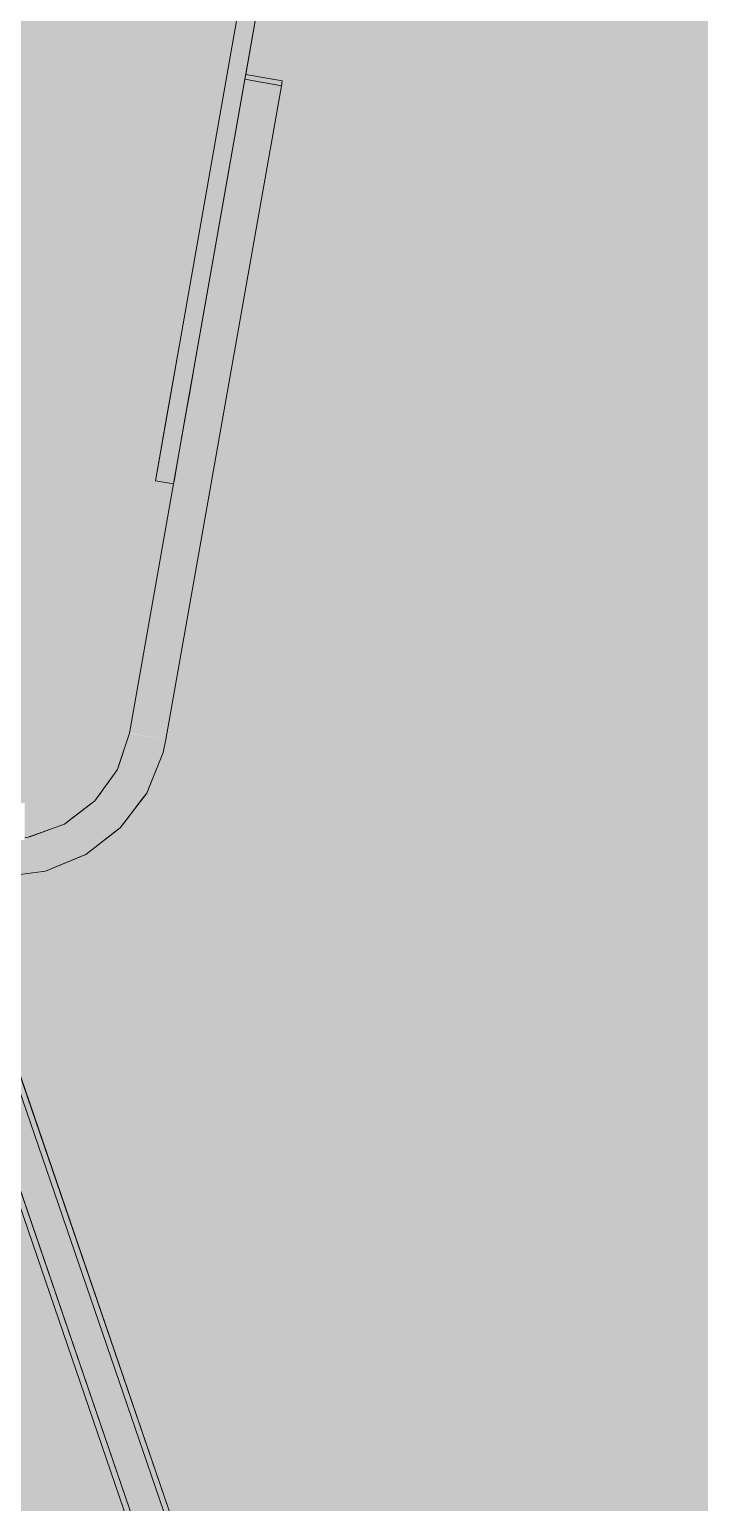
# Model space of a CAD drawing. Header units: millimetres. Extents: x 63432 to 177405, y -1987 to 27578.
# Drawn here: x 167077 to 167307, y 8612 to 9118 of the extents above; entities that cross this region are included whole.
import ezdxf

# ---------------------------------------------------------------- set-up
doc = ezdxf.new("R2010")
doc.units = ezdxf.units.MM
doc.layers.add('A-WALL-PATT', color=7, linetype='Continuous', lineweight=9)
for name, color, linetype, lineweight, true_color in [('I-FURN-16', 7, 'Continuous', 9, 0xd1b79e), ('I-FURN-21', 7, 'Continuous', 9, 0x666666), ('I-FURN-25', 7, 'Continuous', 9, 0x987f66), ('I-FURN-30', 7, 'Continuous', 9, 0x4c4c4c), ('I-FURN-38', 7, 'Continuous', 9, 0xa58c72), ('I-FURN-57', 7, 'Continuous', 9, 0x8f765d), ('I-FURN-6', 7, 'Continuous', 9, 0xc0c0c0), ('I-FURN-61', 7, 'Continuous', 9, 0xcabbac), ('I-FURN-62', 7, 'Continuous', 9, 0x8b8b8b), ('I-FURN-65', 7, 'Continuous', 9, 0x8b7c6d), ('I-FURN-71', 7, 'Continuous', 9, 0xa59687), ('I-FURN-73', 7, 'Continuous', 9, 0xb79e84)]:
    doc.layers.add(name, color=color, linetype=linetype, lineweight=lineweight, true_color=true_color)
doc.layers.add('I-FURN-17', color=7, linetype='Continuous', lineweight=9, true_color=0x111111, transparency=0.7)
doc.layers.add('I-FURN-18', color=7, linetype='Continuous', lineweight=9, true_color=0xe2b180, transparency=0.7)

# ---------------------------------------------------------------- blocks, each defined once
blk = doc.blocks.new('Chair - Tablet Arm - Chair - Tablet Arm-V83-Развертка 3_12-6')
at = {"layer": 'I-FURN-17'}
for points in [[(-77031.76, 8874.03), (-76992.13, 9098.75), (-77004.66, 9100.84), (-77044.27, 8876.23), (-77032.38, 8874.14)], [(-76992.13, 9098.75), (-76991.84, 9100.42), (-77004.37, 9102.51), (-77004.64, 9100.95), (-76992.46, 9098.8)], [(-77088.04, 8826.8), (-77074.31, 8828.54), (-77062.39, 8832.88), (-77051.31, 8840.17), (-77042.06, 8850.07), (-77035.56, 8861.31), (-77031.76, 8874.03), (-77044.3, 8876.12), (-77047.23, 8866.34), (-77052.39, 8857.41), (-77060.31, 8849.35), (-77068.09, 8844.23), (-77077.79, 8840.7), (-77080.3, 8840.25), (-77080.3, 8839.5), (-77088.04, 8839.31), (-77088.04, 8827.25)], [(-76983.11, 8450), (-76978.14, 8450), (-77103.66, 8816.09), (-77113.84, 8812.48), (-76989.56, 8450), (-76983.32, 8450)], [(-76991.57, 8450), (-76989.56, 8450), (-77113.91, 8812.58), (-77115.68, 8811.97), (-77001.67, 8479.45)]]:
    blk.add_hatch(color=256, dxfattribs=at).paths.add_polyline_path(points)
h = blk.add_hatch(color=256, dxfattribs=at)
h.paths.add_polyline_path([(-76976.84, 8450), (-76976.13, 8450), (-77105.42, 8826.8), (-77107.36, 8826.8), (-77105.42, 8820.86), (-77102.3, 8812.13), (-76978.14, 8450)])
h.paths.add_polyline_path([(-77115.98, 8832.45), (-77112.16, 8836.17), (-77112.04, 8837.11), (-77112.19, 8838.41), (-77113.12, 8839.5), (-77120.4, 8839.5), (-77121.07, 8837.61), (-77121.21, 8835.21), (-77120.58, 8832.79), (-77119.64, 8832.66), (-77116.77, 8832.49)])
h.paths.add_polyline_path([(-77121.82, 8852.2), (-77114.03, 8852.2), (-77175.23, 9030.68), (-77187.24, 9026.56), (-77127.2, 8852.2), (-77122.05, 8852.2)])
at = {"layer": 'I-FURN-18'}
for points in [[(-77020.34, 9011.92), (-76995.53, 9152.65), (-77001.78, 9153.75), (-77026.59, 9013.02)], [(-77029.16, 8961.89), (-77020.34, 9011.92), (-77026.59, 9013.02), (-77035.25, 8962.96), (-77031.5, 8962.3)]]:
    blk.add_hatch(color=256, dxfattribs=at).paths.add_polyline_path(points)
at = {"layer": 'I-FURN-16'}
for p, q in [((-77001.78, 9153.75), (-77026.59, 9013.02)), ((-77004.35, 9102.62), (-76995.53, 9152.65)), ((-77026.59, 9013.02), (-77031.5, 8985.23)), ((-77031.5, 8985.23), (-77035.42, 8962.99))]:
    blk.add_line(p, q, dxfattribs=at)
at = {"layer": 'I-FURN-21'}
for p, q in [((-77031.76, 8874.03), (-76992.13, 9098.75)), ((-77004.64, 9100.95), (-77004.02, 9100.84)), ((-76991.84, 9100.42), (-77004.35, 9102.62)), ((-77004.01, 9100.84), (-77002.29, 9100.54)), ((-77002.27, 9100.53), (-76999.78, 9100.1)), ((-76999.76, 9100.09), (-76997, 9099.6)), ((-76996.98, 9099.6), (-76994.49, 9099.16)), ((-76994.47, 9099.16), (-76992.75, 9098.86)), ((-76992.74, 9098.85), (-76992.13, 9098.75)), ((-77029.16, 8961.89), (-77044.27, 8876.23)), ((-77037.33, 8858.25), (-77034.12, 8866.13)), ((-77045.37, 8846.46), (-77040.25, 8853.19)), ((-77056.23, 8836.93), (-77049.34, 8842.25)), ((-77069.63, 8830.25), (-77060.82, 8833.91)), ((-77088.04, 8826.8), (-77073.98, 8828.66)), ((-77113.87, 8812.58), (-76983.71, 8432.93))]:
    blk.add_line(p, q, dxfattribs=at)
at = {"layer": 'I-FURN-21', "flags": 128}
for points in [[(-77048.08, 8864.87), (-77048.47, 8863.71), (-77049.91, 8861.69)], [(-77054.88, 8854.76), (-77056.17, 8852.97), (-77057.61, 8851.87)], [(-77064.86, 8846.35), (-77066.68, 8844.97), (-77067.32, 8844.73)]]:
    blk.add_lwpolyline(points, dxfattribs=at)
at = {"layer": 'I-FURN-25'}
blk.add_line((-77004.64, 9100.95), (-77029.16, 8961.89), dxfattribs=at)
at = {"layer": 'I-FURN-30'}
for p, q in [((-77031.76, 8874.03), (-76992.13, 9098.75)), ((-77004.02, 9100.84), (-77004.64, 9100.95)), ((-77002.29, 9100.54), (-77004.01, 9100.84)), ((-76999.78, 9100.1), (-77002.27, 9100.53)), ((-76997, 9099.6), (-76999.76, 9100.09)), ((-76994.49, 9099.16), (-76996.98, 9099.6)), ((-76992.75, 9098.86), (-76994.47, 9099.16)), ((-76992.13, 9098.75), (-76992.74, 9098.85)), ((-77029.16, 8961.89), (-77044.27, 8876.23)), ((-77037.33, 8858.25), (-77034.12, 8866.13)), ((-77045.37, 8846.46), (-77040.25, 8853.19)), ((-77056.23, 8836.93), (-77049.34, 8842.25)), ((-77069.63, 8830.25), (-77060.82, 8833.91)), ((-77088.04, 8826.8), (-77073.98, 8828.66)), ((-76973.76, 8437.22), (-77103.66, 8816.09))]:
    blk.add_line(p, q, dxfattribs=at)
at = {"layer": 'I-FURN-30', "flags": 128}
for points in [[(-77048.08, 8864.87), (-77048.47, 8863.71), (-77049.91, 8861.69)], [(-77054.88, 8854.76), (-77056.17, 8852.97), (-77057.61, 8851.87)], [(-77064.86, 8846.35), (-77066.68, 8844.97), (-77067.32, 8844.73)]]:
    blk.add_lwpolyline(points, dxfattribs=at)
at = {"layer": 'I-FURN-38'}
for q in [(-77029.16, 8961.89), (-77004.35, 9102.62)]:
    blk.add_line((-77004.64, 9100.95), q, dxfattribs=at)
at = {"layer": 'I-FURN-57'}
for p, q in [((-77020.34, 9011.92), (-77004.64, 9100.95)), ((-77022.06, 9002.16), (-77020.34, 9011.92)), ((-77023.72, 8992.77), (-77022.06, 9002.16)), ((-77025.24, 8984.13), (-77023.72, 8992.77)), ((-77028.49, 8965.7), (-77025.24, 8984.13)), ((-77029.16, 8961.89), (-77028.49, 8965.7))]:
    blk.add_line(p, q, dxfattribs=at)
at = {"layer": 'I-FURN-6'}
for p, q in [((-77044.27, 8876.23), (-77048.08, 8864.87)), ((-77044.27, 8876.23), (-77048.08, 8864.87)), ((-77049.91, 8861.69), (-77054.88, 8854.76)), ((-77049.91, 8861.69), (-77054.88, 8854.76)), ((-77057.61, 8851.87), (-77064.86, 8846.35)), ((-77057.61, 8851.87), (-77064.86, 8846.35)), ((-77067.32, 8844.73), (-77078.54, 8840.61)), ((-77067.32, 8844.73), (-77078.54, 8840.61))]:
    blk.add_line(p, q, dxfattribs=at)
at = {"layer": 'I-FURN-6', "flags": 128}
for points in [[(-77034.12, 8866.13), (-77032.74, 8869.51), (-77031.76, 8874.03)], [(-77034.12, 8866.13), (-77032.74, 8869.51), (-77031.76, 8874.03)], [(-77040.25, 8853.19), (-77038.4, 8855.63), (-77037.33, 8858.25)], [(-77040.25, 8853.19), (-77038.4, 8855.63), (-77037.33, 8858.25)], [(-77049.34, 8842.25), (-77047.47, 8843.69), (-77045.37, 8846.46)], [(-77049.34, 8842.25), (-77047.47, 8843.69), (-77045.37, 8846.46)], [(-77060.82, 8833.91), (-77059.34, 8834.53), (-77056.23, 8836.93)], [(-77060.82, 8833.91), (-77059.34, 8834.53), (-77056.23, 8836.93)], [(-77073.98, 8828.66), (-77073.18, 8828.77), (-77069.63, 8830.25)], [(-77073.98, 8828.66), (-77073.18, 8828.77), (-77069.63, 8830.25)]]:
    blk.add_lwpolyline(points, dxfattribs=at)
at = {"layer": 'I-FURN-61'}
for p, q in [((-77026.59, 9013.02), (-77001.78, 9153.75)), ((-76995.53, 9152.65), (-77004.35, 9102.62)), ((-77035.42, 8962.99), (-77026.59, 9013.02)), ((-77035.42, 8962.99), (-77029.16, 8961.89))]:
    blk.add_line(p, q, dxfattribs=at)
at = {"layer": 'I-FURN-62'}
for p, q in [((-77004.35, 9102.62), (-76991.84, 9100.42)), ((-76992.13, 9098.75), (-76991.84, 9100.42)), ((-76971.75, 8437.22), (-77105.33, 8826.83)), ((-77115.68, 8811.97), (-76985.72, 8432.93))]:
    blk.add_line(p, q, dxfattribs=at)
at = {"layer": 'I-FURN-65'}
for p, q in [((-77004.64, 9100.95), (-77020.34, 9011.92)), ((-77020.34, 9011.92), (-77029.16, 8961.89))]:
    blk.add_line(p, q, dxfattribs=at)
at = {"layer": 'I-FURN-71'}
blk.add_line((-77004.35, 9102.62), (-77004.64, 9100.95), dxfattribs=at)
at = {"layer": 'I-FURN-73'}
blk.add_line((-77004.35, 9102.62), (-77004.64, 9100.95), dxfattribs=at)
blk = doc.blocks.new('Chair - Tablet Arm - Chair - Tablet Arm-V90-Развертка 3_12-6')
at = {"layer": 'I-FURN-6'}
for p, q in [((-77026.59, 9013.02), (-77001.78, 9153.75)), ((-76995.53, 9152.65), (-77020.34, 9011.92)), ((-77031.76, 8874.03), (-76992.13, 9098.75)), ((-77004.64, 9100.95), (-76992.13, 9098.75)), ((-77004.35, 9102.62), (-76991.84, 9100.42)), ((-76992.13, 9098.75), (-76991.84, 9100.42)), ((-76971.69, 8437.05), (-77175.23, 9030.68)), ((-77035.42, 8962.99), (-77026.59, 9013.02)), ((-77020.34, 9011.92), (-77029.16, 8961.89)), ((-77035.42, 8962.99), (-77029.16, 8961.89)), ((-77029.16, 8961.89), (-77044.27, 8876.23)), ((-77044.27, 8876.23), (-77048.08, 8864.87)), ((-77049.91, 8861.69), (-77054.88, 8854.76)), ((-77057.61, 8851.87), (-77064.86, 8846.35)), ((-77067.32, 8844.73), (-77078.54, 8840.61)), ((-77115.68, 8811.97), (-76985.72, 8432.93)), ((-77113.9, 8812.64), (-76983.71, 8432.93))]:
    blk.add_line(p, q, dxfattribs=at)
at = {"layer": 'I-FURN-6', "flags": 128}
for points in [[(-77044.27, 8876.23), (-77048.47, 8863.71), (-77056.17, 8852.97), (-77066.68, 8844.97), (-77079.08, 8840.41), (-77080.3, 8840.29)], [(-77088.04, 8826.8), (-77073.18, 8828.77), (-77059.34, 8834.53), (-77047.47, 8843.69), (-77038.4, 8855.63), (-77032.74, 8869.51), (-77031.76, 8874.03)], [(-77034.12, 8866.13), (-77032.74, 8869.51), (-77031.76, 8874.03)], [(-77040.25, 8853.19), (-77038.4, 8855.63), (-77037.33, 8858.25)], [(-77049.34, 8842.25), (-77047.47, 8843.69), (-77045.37, 8846.46)], [(-77060.82, 8833.91), (-77059.34, 8834.53), (-77056.23, 8836.93)], [(-77073.98, 8828.66), (-77073.18, 8828.77), (-77069.63, 8830.25)]]:
    blk.add_lwpolyline(points, dxfattribs=at)
at = {"layer": 'I-FURN-61'}
for p, q in [((-77001.78, 9153.75), (-77026.59, 9013.02)), ((-77004.35, 9102.62), (-76995.53, 9152.65)), ((-77004.64, 9100.95), (-77029.16, 8961.89)), ((-77004.35, 9102.62), (-77004.64, 9100.95)), ((-77026.59, 9013.02), (-77035.42, 8962.99))]:
    blk.add_line(p, q, dxfattribs=at)
at = {"layer": 'I-FURN-62'}
for p, q in [((-77031.76, 8874.03), (-76992.13, 9098.75)), ((-76992.13, 9098.75), (-77004.64, 9100.95)), ((-76991.84, 9100.42), (-77004.35, 9102.62)), ((-77029.16, 8961.89), (-77044.27, 8876.23)), ((-77037.33, 8858.25), (-77034.12, 8866.13)), ((-77045.37, 8846.46), (-77040.25, 8853.19)), ((-77056.23, 8836.93), (-77049.34, 8842.25)), ((-77069.63, 8830.25), (-77060.82, 8833.91)), ((-77088.04, 8826.8), (-77073.98, 8828.66)), ((-76973.7, 8437.05), (-77103.66, 8816.09))]:
    blk.add_line(p, q, dxfattribs=at)
at = {"layer": 'I-FURN-62', "flags": 128}
for points in [[(-77048.08, 8864.87), (-77048.47, 8863.71), (-77049.91, 8861.69)], [(-77054.88, 8854.76), (-77056.17, 8852.97), (-77057.61, 8851.87)], [(-77064.86, 8846.35), (-77066.68, 8844.97), (-77067.32, 8844.73)]]:
    blk.add_lwpolyline(points, dxfattribs=at)
at = {"layer": 'I-FURN-65'}
for p, q in [((-77020.34, 9011.92), (-77004.64, 9100.95)), ((-77025.24, 8984.13), (-77020.34, 9011.92)), ((-77027.68, 8970.32), (-77025.24, 8984.13)), ((-77028.99, 8962.85), (-77027.68, 8970.32)), ((-77029.16, 8961.89), (-77028.99, 8962.85))]:
    blk.add_line(p, q, dxfattribs=at)
at = {"layer": 'I-FURN-71'}
for q in [(-77029.16, 8961.89), (-77004.35, 9102.62)]:
    blk.add_line((-77004.64, 9100.95), q, dxfattribs=at)

msp = doc.modelspace()

# ---------------------------------------------------------------- hatches: boundary and pattern name
at = {"layer": 'A-WALL-PATT'}
h = msp.add_hatch(color=256, dxfattribs=at)
h.paths.add_polyline_path([(164234.62, 8450), (164691.75, 8450), (164825.3, 8839.5), (164732.42, 8839.5), (164732.42, 8852.2), (164829.65, 8852.2), (164893.84, 9039.44), (164693.89, 9039.44), (164693.89, 9052.14), (164950.36, 9052.14), (164960.05, 9050.62), (164969.06, 9045.98), (164975.82, 9039.36), (164980.94, 9029.08), (165041.59, 8852.2), (165075.32, 8852.2), (165075.32, 8840.4), (165077.83, 8840.7), (165088.49, 8844.86), (165096.15, 8849.9), (165103.52, 8857.9), (165108.39, 8866.34), (165111.35, 8876.23), (165126.46, 8961.89), (165120.2, 8962.99), (165158.25, 9178.77), (165164.45, 9177.38), (165151.27, 9102.62), (165163.78, 9100.42), (165123.24, 8871.96), (165120.05, 8861.31), (165113.42, 8849.82), (165103.51, 8839.64), (165093.23, 8832.88), (165080.76, 8828.34), (165067.58, 8826.8), (165050.29, 8826.8), (165179.65, 8450), (165691.75, 8450), (165825.3, 8839.5), (165732.42, 8839.5), (165732.42, 8852.2), (165829.65, 8852.2), (165893.84, 9039.44), (165693.89, 9039.44), (165693.89, 9052.14), (165950.36, 9052.14), (165960.05, 9050.62), (165969.06, 9045.98), (165975.82, 9039.36), (165980.94, 9029.08), (166041.59, 8852.2), (166075.32, 8852.2), (166075.32, 8840.4), (166078.39, 8840.9), (166088.49, 8844.86), (166096.15, 8849.9), (166103.52, 8857.9), (166108.39, 8866.34), (166111.35, 8876.23), (166126.46, 8961.89), (166120.2, 8962.99), (166158.25, 9178.77), (166164.45, 9177.38), (166151.27, 9102.62), (166163.78, 9100.42), (166123.24, 8871.96), (166120.05, 8861.31), (166113, 8849.38), (166103.51, 8839.64), (166093.23, 8832.88), (166080.76, 8828.34), (166067.58, 8826.8), (166050.29, 8826.8), (166179.65, 8450), (166691.75, 8450), (166825.3, 8839.5), (166732.42, 8839.5), (166732.42, 8852.2), (166829.65, 8852.2), (166893.84, 9039.44), (166693.89, 9039.44), (166693.89, 9052.14), (166950.36, 9052.14), (166960.05, 9050.62), (166969.06, 9045.98), (166975.82, 9039.36), (166980.66, 9029.91), (167041.59, 8852.2), (167075.32, 8852.2), (167075.32, 8840.4), (167077.83, 8840.7), (167088.49, 8844.86), (167096.15, 8849.9), (167103.52, 8857.9), (167108.39, 8866.34), (167111.35, 8876.23), (167126.46, 8961.89), (167120.2, 8962.99), (167158.25, 9178.77), (167164.45, 9177.38), (167151.33, 9102.61), (167163.78, 9100.42), (167123.24, 8871.96), (167120.05, 8861.31), (167113.42, 8849.82), (167103.51, 8839.64), (167093.23, 8832.88), (167080.76, 8828.34), (167067.58, 8826.8), (167050.29, 8826.8), (167179.65, 8450), (167691.75, 8450), (167825.3, 8839.5), (167732.42, 8839.5), (167732.42, 8852.2), (167829.65, 8852.2), (167893.84, 9039.44), (167693.89, 9039.44), (167693.89, 9052.14), (167950.36, 9052.14), (167960.05, 9050.62), (167969.06, 9045.98), (167975.82, 9039.36), (167980.94, 9029.08), (168041.59, 8852.2), (168075.32, 8852.2), (168075.32, 8840.4), (168077.83, 8840.7), (168088.49, 8844.86), (168096.15, 8849.9), (168103.52, 8857.9), (168108.39, 8866.34), (168111.35, 8876.23), (168126.46, 8961.89), (168120.2, 8962.99), (168158.25, 9178.77), (168164.45, 9177.38), (168151.27, 9102.62), (168163.78, 9100.42), (168123.24, 8871.96), (168120.05, 8861.31), (168113.42, 8849.82), (168103.51, 8839.64), (168093.23, 8832.88), (168080.76, 8828.34), (168067.58, 8826.8), (168050.29, 8826.8), (168179.65, 8450), (168423.04, 8450), (168423.04, 9500), (168448.04, 9500), (168448.04, 8450), (169137.31, 8450), (169137.31, 9483.61), (169149.31, 9483.61), (169149.31, 8450), (169762.9, 8450), (169762.9, 9483.61), (169774.9, 9483.61), (169774.9, 8450), (170635.62, 8450), (170635.62, 13150), (164234.62, 13150), (164234.62, 8479.45)])
h.paths.add_polyline_path([(164707.19, 8450), (165164.05, 8450), (165034.71, 8826.8), (164836.27, 8826.54), (164831.65, 8813.23), (164830.86, 8810.7), (164717.28, 8479.45)])
h.paths.add_polyline_path([(166164.05, 8450), (166034.71, 8826.8), (165836.27, 8826.54), (165831.65, 8813.23), (165830.86, 8810.7), (165707.19, 8450), (166147.61, 8450)])
h.paths.add_polyline_path([(166805.22, 8450), (167164.05, 8450), (167034.71, 8826.8), (166836.27, 8826.54), (166831.65, 8813.23), (166830.86, 8810.7), (166707.19, 8450), (166736, 8450)])
h.paths.add_polyline_path([(167843.55, 8450), (168164.05, 8450), (168034.71, 8826.8), (167836.27, 8826.54), (167831.65, 8813.23), (167830.86, 8810.7), (167707.19, 8450), (167774.32, 8450)])
h.paths.add_polyline_path([(165905.34, 8852.2), (166028.16, 8852.2), (165968.23, 9026.77), (165961.43, 9035.89), (165950.36, 9039.44), (165907.27, 9039.44), (165843.08, 8852.2), (165870.73, 8852.2)])
h.paths.add_polyline_path([(167843.08, 8852.2), (168028.16, 8852.2), (167968.23, 9026.77), (167961.43, 9035.89), (167950.36, 9039.44), (167907.27, 9039.44), (167843.55, 8853.57)])
h.paths.add_polyline_path([(164936.23, 8852.2), (165028.16, 8852.2), (164968.23, 9026.77), (164961.43, 9035.89), (164950.36, 9039.44), (164907.27, 9039.44), (164843.08, 8852.2), (164901.62, 8852.2)])
h.paths.add_polyline_path([(166863.35, 8852.2), (167028.16, 8852.2), (166968.23, 9026.77), (166961.43, 9035.89), (166950.36, 9039.44), (166907.27, 9039.44), (166843.08, 8852.2), (166858.27, 8852.2)])
h.paths.add_polyline_path([(166874.44, 9055.4), (166441.44, 9055.4), (166441.44, 9074.45), (167024.52, 9074.45), (167024.52, 9055.4), (166874.69, 9055.4)])
h.paths.add_polyline_path([(164975.72, 9055.4), (164441.44, 9055.4), (164441.44, 9074.45), (165024.52, 9074.45), (165024.52, 9055.4), (164975.82, 9055.4)])
h.paths.add_polyline_path([(168023.21, 9055.4), (167441.44, 9055.4), (167441.44, 9074.45), (168024.52, 9074.45), (168024.52, 9055.4)])
h.paths.add_polyline_path([(165766.89, 9055.4), (165441.44, 9055.4), (165441.44, 9074.45), (166024.52, 9074.45), (166024.52, 9055.4), (165836.12, 9055.4)])
h.paths.add_polyline_path([(170154.02, 9259), (170154.02, 9341), (170236.02, 9341), (170236.02, 9259), (170155.02, 9259)])
h.paths.add_polyline_path([(170277.78, 9259), (170277.78, 9341), (170359.78, 9341), (170359.78, 9259), (170278.78, 9259)])
h.paths.add_polyline_path([(170481.43, 9259), (170399.43, 9259), (170399.43, 9341), (170481.43, 9341), (170481.43, 9260)])
h.paths.add_polyline_path([(170155.02, 9260), (170235.02, 9260), (170235.02, 9340), (170155.02, 9340), (170155.02, 9262)])
h.paths.add_polyline_path([(170278.78, 9260), (170358.78, 9260), (170358.78, 9340), (170278.78, 9340), (170278.78, 9262)])
h.paths.add_polyline_path([(170480.43, 9260), (170480.43, 9340), (170400.43, 9340), (170400.43, 9260), (170478.43, 9260)])
h.paths.add_polyline_path([(170335.53, 9262), (170280.78, 9262), (170280.78, 9338), (170356.78, 9338), (170356.78, 9262), (170345.78, 9262)])
h.paths.add_polyline_path([(170197.09, 9262), (170157.02, 9262), (170157.02, 9338), (170233.02, 9338), (170233.02, 9262), (170222.02, 9262)])
h.paths.add_polyline_path([(170402.43, 9262), (170402.43, 9338), (170478.43, 9338), (170478.43, 9262), (170412.43, 9262)])
h.paths.add_polyline_path([(170412.43, 9272), (170468.43, 9272), (170468.43, 9328), (170412.43, 9328), (170412.43, 9273)])
h.paths.add_polyline_path([(170345.78, 9272), (170346.78, 9272), (170346.78, 9328), (170290.78, 9328), (170290.78, 9272), (170335.53, 9272)])
h.paths.add_polyline_path([(170168.02, 9272), (170223.02, 9272), (170223.02, 9328), (170167.02, 9328), (170167.02, 9272)])
h.paths.add_polyline_path([(170345.78, 9273), (170291.78, 9273), (170291.78, 9327), (170345.78, 9327), (170345.78, 9324.03)])
h.paths.add_polyline_path([(170467.43, 9273), (170413.43, 9273), (170413.43, 9327), (170467.43, 9327), (170467.43, 9324.03)])
h.paths.add_polyline_path([(170197.09, 9273), (170168.02, 9273), (170168.02, 9327), (170222.02, 9327), (170222.02, 9273)])
h.paths.add_polyline_path([(169762.9, 9492), (169672.9, 9492), (169672.9, 9543.61), (169684.9, 9543.61), (169684.9, 9504), (169762.9, 9504), (169762.9, 9543.61), (169774.9, 9543.61), (169774.9, 9504), (169852.9, 9504), (169852.9, 9543.61), (169864.9, 9543.61), (169864.9, 9492), (169774.9, 9492)])
h.paths.add_polyline_path([(169047.31, 9492), (169047.31, 9543.61), (169059.31, 9543.61), (169059.31, 9504), (169137.31, 9504), (169137.31, 9543.61), (169149.31, 9543.61), (169149.31, 9504), (169227.31, 9504), (169227.31, 9543.61), (169239.31, 9543.61), (169239.31, 9492), (169137.31, 9492)])

# ---------------------------------------------------------------- block references
at = {"layer": 'I-FURN-6'}
msp.add_blockref('Chair - Tablet Arm - Chair - Tablet Arm-V90-Развертка 3_12-6', (244155.62, 0), dxfattribs=at)
at = {"layer": 'I-FURN-61'}
msp.add_blockref('Chair - Tablet Arm - Chair - Tablet Arm-V83-Развертка 3_12-6', (244155.62, 0), dxfattribs=at)

doc.saveas('drawing.dxf')
